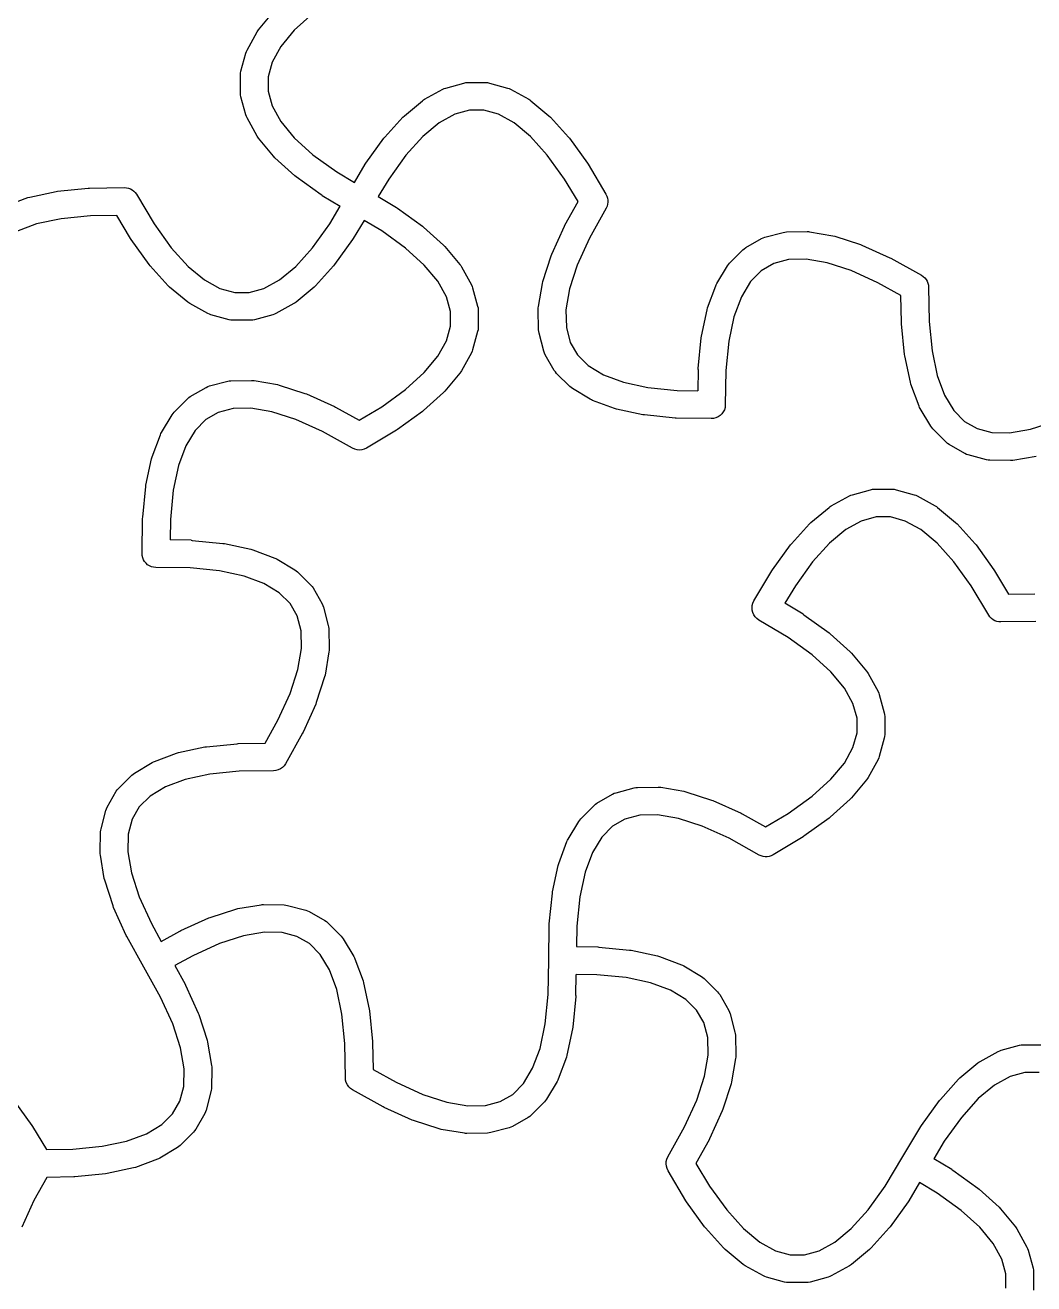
# Model space of a CAD drawing. Header units: millimetres. Extents: x 0 to 304, y 0 to 228.
# Drawn here: x 126.1 to 180.6, y 76.6 to 144.7 of the extents above; entities that cross this region are included whole.
import ezdxf

# ---------------------------------------------------------------- set-up
doc = ezdxf.new("R2010")
doc.units = ezdxf.units.MM
doc.layers.add('VISIBLE', color=7, linetype='CONTINUOUS')

msp = doc.modelspace()

# ---------------------------------------------------------------- linework, layer by layer
at = {"layer": 'VISIBLE'}
for p, q in [((138.703843, 144.469072), (139.51544, 145.447729)), ((141.6465, 145.360567), (140.635422, 144.448437)), ((138.08345, 143.372309), (138.624515, 144.3527)), ((138.624515, 144.3527), (138.661441, 144.412752)), ((138.661441, 144.412752), (138.703843, 144.469072)), ((140.635422, 144.448437), (139.903615, 143.565994)), ((137.746522, 142.227792), (138.017054, 143.209223)), ((138.017054, 143.209223), (138.045449, 143.292721)), ((138.045449, 143.292721), (138.08345, 143.372309)), ((139.903615, 143.565994), (139.439562, 142.725147)), ((139.439562, 142.725147), (139.219555, 141.92701)), ((137.719555, 142.028487), (137.726327, 142.129047)), ((137.719555, 141.046708), (137.719555, 142.028487)), ((137.726327, 142.129047), (137.746522, 142.227792)), ((139.219555, 141.92701), (139.219555, 141.148185)), ((149.810544, 141.591814), (149.909289, 141.612009)), ((149.909289, 141.612009), (150.009849, 141.618781)), ((150.009849, 141.618781), (150.991628, 141.618781)), ((150.991628, 141.618781), (151.092189, 141.612009)), ((151.092189, 141.612009), (151.190933, 141.591814)), ((137.726327, 140.946147), (137.719555, 141.046708)), ((137.746522, 140.847403), (137.726327, 140.946147)), ((139.219555, 141.148185), (139.439562, 140.350047)), ((147.685636, 140.713821), (148.666027, 141.254886)), ((148.666027, 141.254886), (148.745615, 141.292887)), ((148.745615, 141.292887), (148.829113, 141.321282)), ((148.829113, 141.321282), (149.810544, 141.591814)), ((151.190933, 141.591814), (152.172365, 141.321282)), ((152.172365, 141.321282), (152.255863, 141.292887)), ((152.255863, 141.292887), (152.33545, 141.254886)), ((152.33545, 141.254886), (153.315841, 140.713821)), ((138.017054, 139.865971), (137.746522, 140.847403)), ((139.439562, 140.350047), (139.903615, 139.509201)), ((146.590607, 139.822896), (147.569264, 140.634493)), ((147.569264, 140.634493), (147.625584, 140.676895)), ((147.625584, 140.676895), (147.685636, 140.713821)), ((153.315841, 140.713821), (153.375893, 140.676895)), ((153.375893, 140.676895), (153.432213, 140.634493)), ((153.432213, 140.634493), (154.41087, 139.822896)), ((138.045449, 139.782473), (138.017054, 139.865971)), ((138.08345, 139.702886), (138.045449, 139.782473)), ((138.624515, 138.722495), (138.08345, 139.702886)), ((145.536261, 138.665836), (146.51249, 139.747966)), ((146.51249, 139.747966), (146.590607, 139.822896)), ((149.313189, 139.898774), (148.472342, 139.434721)), ((150.111326, 140.118781), (149.313189, 139.898774)), ((150.890151, 140.118781), (150.111326, 140.118781)), ((151.688289, 139.898774), (150.890151, 140.118781)), ((152.529135, 139.434721), (151.688289, 139.898774)), ((154.41087, 139.822896), (154.488987, 139.747966)), ((154.488987, 139.747966), (155.465217, 138.665836)), ((139.903615, 139.509201), (140.635422, 138.626758)), ((148.472342, 139.434721), (147.589899, 138.702914)), ((153.411578, 138.702914), (152.529135, 139.434721)), ((138.661441, 138.662442), (138.624515, 138.722495)), ((138.703843, 138.606123), (138.661441, 138.662442)), ((139.51544, 137.627465), (138.703843, 138.606123)), ((140.635422, 138.626758), (141.6465, 137.714627)), ((144.511208, 137.248781), (145.484316, 138.601444)), ((145.484316, 138.601444), (145.536261, 138.665836)), ((147.589899, 138.702914), (146.677769, 137.691836)), ((154.323709, 137.691836), (153.411578, 138.702914)), ((155.465217, 138.665836), (155.517162, 138.601444)), ((155.517162, 138.601444), (156.490269, 137.248781)), ((139.59037, 137.549349), (139.51544, 137.627465)), ((140.6725, 136.573119), (139.59037, 137.549349)), ((141.6465, 137.714627), (142.939548, 136.784406)), ((146.677769, 137.691836), (145.747548, 136.398788)), ((155.25393, 136.398788), (154.323709, 137.691836)), ((143.891333, 136.216047), (144.476104, 137.195315)), ((144.476104, 137.195315), (144.511208, 137.248781)), ((156.490269, 137.248781), (156.525374, 137.195315)), ((156.525374, 137.195315), (157.494666, 135.572119)), ((140.736892, 136.521174), (140.6725, 136.573119)), ((142.089555, 135.548067), (140.736892, 136.521174)), ((142.939548, 136.784406), (143.891333, 136.216047)), ((145.747548, 136.398788), (145.179188, 135.447003)), ((155.984807, 135.174847), (155.25393, 136.398788)), ((126.320468, 135.422445), (127.745735, 135.726819)), ((127.745735, 135.726819), (127.827472, 135.739609)), ((127.827472, 135.739609), (129.485466, 135.906014)), ((129.485466, 135.906014), (129.549322, 135.909682)), ((129.549322, 135.909682), (131.439697, 135.937516)), ((131.439697, 135.937516), (131.55159, 135.930786)), ((131.55159, 135.930786), (131.66123, 135.907454)), ((131.66123, 135.907454), (131.766168, 135.868042)), ((131.766168, 135.868042), (131.86406, 135.813429)), ((131.86406, 135.813429), (131.952719, 135.744837)), ((131.952719, 135.744837), (132.030164, 135.663797)), ((132.030164, 135.663797), (132.094666, 135.572119)), ((132.094666, 135.572119), (133.047548, 133.976406)), ((142.143021, 135.512962), (142.089555, 135.548067)), ((142.143021, 135.512962), (143.122289, 134.928192)), ((157.494666, 135.572119), (157.544784, 135.471852)), ((125.024326, 134.950515), (126.216518, 135.392259)), ((126.216518, 135.392259), (126.320468, 135.422445)), ((142.55393, 133.976406), (143.122289, 134.928192)), ((145.179188, 135.447003), (146.158456, 134.862232)), ((146.158456, 134.862232), (146.211923, 134.827128)), ((146.211923, 134.827128), (147.564585, 133.85402)), ((155.274687, 133.901964), (155.984807, 135.174847)), ((157.505708, 134.822201), (156.600221, 133.199125)), ((157.552852, 134.9239), (157.505708, 134.822201)), ((157.544784, 135.471852), (157.579398, 135.365235)), ((157.584312, 135.03149), (157.552852, 134.9239)), ((157.579398, 135.365235), (157.597735, 135.25465)), ((157.599386, 135.142567), (157.584312, 135.03149)), ((157.597735, 135.25465), (157.599386, 135.142567)), ((128.018489, 134.251244), (126.686805, 133.966855)), ((129.603412, 134.410315), (128.018489, 134.251244)), ((131.028815, 134.431303), (129.603412, 134.410315)), ((131.776104, 133.17988), (131.028815, 134.431303)), ((144.410144, 134.159148), (143.825374, 133.17988)), ((145.36193, 133.590788), (144.410144, 134.159148)), ((126.686805, 133.966855), (125.611819, 133.568541)), ((133.047548, 133.976406), (133.977769, 132.683359)), ((141.623709, 132.683359), (142.55393, 133.976406)), ((146.654977, 132.660567), (145.36193, 133.590788)), ((147.564585, 133.85402), (147.628977, 133.802075)), ((147.628977, 133.802075), (148.711107, 132.825846)), ((154.561049, 132.325762), (155.245936, 133.84483)), ((155.245936, 133.84483), (155.274687, 133.901964)), ((166.095617, 133.255386), (167.080828, 133.511814)), ((167.080828, 133.511814), (167.167337, 133.528972)), ((167.167337, 133.528972), (167.255262, 133.535857)), ((167.255262, 133.535857), (168.374838, 133.557476)), ((168.374838, 133.557476), (168.445308, 133.555523)), ((168.445308, 133.555523), (168.515283, 133.546962)), ((168.515283, 133.546962), (169.768624, 133.333427)), ((131.811208, 133.126413), (131.776104, 133.17988)), ((132.784316, 131.773751), (131.811208, 133.126413)), ((143.790269, 133.126413), (142.817162, 131.773751)), ((143.825374, 133.17988), (143.790269, 133.126413)), ((148.711107, 132.825846), (148.786037, 132.747729)), ((156.600221, 133.199125), (155.945519, 131.747006)), ((165.059286, 132.688198), (165.909531, 133.179088)), ((165.909531, 133.179088), (166.000005, 133.223503)), ((166.000005, 133.223503), (166.095617, 133.255386)), ((169.768624, 133.333427), (169.87374, 133.307594)), ((169.87374, 133.307594), (171.260245, 132.858557)), ((171.260245, 132.858557), (171.337426, 132.828764)), ((171.337426, 132.828764), (172.856494, 132.143878)), ((133.977769, 132.683359), (134.889899, 131.67228)), ((140.711578, 131.67228), (141.623709, 132.683359)), ((147.666055, 131.748437), (146.654977, 132.660567)), ((148.786037, 132.747729), (149.597635, 131.769072)), ((154.082219, 130.862076), (154.531257, 132.248581)), ((154.531257, 132.248581), (154.561049, 132.325762)), ((164.185487, 131.840188), (164.900166, 132.565192)), ((164.900166, 132.565192), (164.975584, 132.632053)), ((164.975584, 132.632053), (165.059286, 132.688198)), ((172.856494, 132.143878), (172.913628, 132.115126)), ((172.913628, 132.115126), (174.564658, 131.194044)), ((132.836261, 131.709359), (132.784316, 131.773751)), ((133.81249, 130.627229), (132.836261, 131.709359)), ((134.889899, 131.67228), (135.772342, 130.940473)), ((139.829135, 130.940473), (140.711578, 131.67228)), ((142.765217, 131.709359), (141.788987, 130.627229)), ((142.817162, 131.773751), (142.765217, 131.709359)), ((148.397863, 130.865994), (147.666055, 131.748437)), ((149.597635, 131.769072), (149.640036, 131.712752)), ((149.640036, 131.712752), (149.676963, 131.6527)), ((149.676963, 131.6527), (150.218028, 130.672309)), ((155.945519, 131.747006), (155.525965, 130.451538)), ((163.498938, 130.742374), (164.077449, 131.701145)), ((164.077449, 131.701145), (164.127373, 131.773848)), ((164.127373, 131.773848), (164.185487, 131.840188)), ((165.897167, 131.439898), (165.315964, 130.850298)), ((166.57165, 131.829311), (165.897167, 131.439898)), ((167.37286, 132.037848), (166.57165, 131.829311)), ((168.333081, 132.05639), (167.37286, 132.037848)), ((169.463202, 131.863848), (168.333081, 132.05639)), ((170.75867, 131.444294), (169.463202, 131.863848)), ((172.210789, 130.789592), (170.75867, 131.444294)), ((135.772342, 130.940473), (136.613189, 130.476421)), ((138.988289, 130.476421), (139.829135, 130.940473)), ((148.861915, 130.025147), (148.397863, 130.865994)), ((153.842851, 129.503619), (154.056387, 130.75696)), ((154.056387, 130.75696), (154.082219, 130.862076)), ((163.465394, 130.680368), (163.498938, 130.742374)), ((165.315964, 130.850298), (164.819795, 130.027994)), ((173.455718, 130.095067), (172.210789, 130.789592)), ((174.564658, 131.194044), (174.658195, 131.132269)), ((174.658195, 131.132269), (174.74148, 131.057243)), ((174.74148, 131.057243), (174.812653, 130.970642)), ((174.812653, 130.970642), (174.870124, 130.874401)), ((174.870124, 130.874401), (174.912609, 130.770669)), ((174.912609, 130.770669), (174.939158, 130.661763)), ((133.890607, 130.552299), (133.81249, 130.627229)), ((134.869264, 129.740701), (133.890607, 130.552299)), ((136.613189, 130.476421), (137.411326, 130.256414)), ((137.411326, 130.256414), (138.190151, 130.256414)), ((138.190151, 130.256414), (138.988289, 130.476421)), ((141.71087, 130.552299), (140.732213, 129.740701)), ((141.788987, 130.627229), (141.71087, 130.552299)), ((150.218028, 130.672309), (150.256028, 130.592721)), ((150.256028, 130.592721), (150.284423, 130.509223)), ((150.284423, 130.509223), (150.554956, 129.527792)), ((155.525965, 130.451538), (155.333423, 129.321417)), ((162.996077, 129.423295), (163.437821, 130.615488)), ((163.437821, 130.615488), (163.465394, 130.680368)), ((173.477177, 128.637658), (173.455718, 130.095067)), ((174.939158, 130.661763), (174.94918, 130.550117)), ((174.94918, 130.550117), (174.976543, 128.691748)), ((134.925584, 129.6983), (134.869264, 129.740701)), ((134.985636, 129.661373), (134.925584, 129.6983)), ((135.966027, 129.120308), (134.985636, 129.661373)), ((140.615841, 129.661373), (139.63545, 129.120308)), ((140.675893, 129.6983), (140.615841, 129.661373)), ((140.732213, 129.740701), (140.675893, 129.6983)), ((149.081922, 129.22701), (148.861915, 130.025147)), ((150.554956, 129.527792), (150.57515, 129.429047)), ((150.57515, 129.429047), (150.581922, 129.328487)), ((153.832337, 129.363174), (153.83429, 129.433644)), ((153.853957, 128.243598), (153.832337, 129.363174)), ((153.83429, 129.433644), (153.842851, 129.503619)), ((162.965891, 129.319346), (162.996077, 129.423295)), ((164.819795, 130.027994), (164.421481, 128.953009)), ((136.045615, 129.082308), (135.966027, 129.120308)), ((136.129113, 129.053913), (136.045615, 129.082308)), ((137.110544, 128.78338), (136.129113, 129.053913)), ((137.209289, 128.763186), (137.110544, 128.78338)), ((137.309849, 128.756414), (137.209289, 128.763186)), ((138.291628, 128.756414), (137.309849, 128.756414)), ((138.392189, 128.763186), (138.291628, 128.756414)), ((138.490933, 128.78338), (138.392189, 128.763186)), ((139.472365, 129.053913), (138.490933, 128.78338)), ((139.555863, 129.082308), (139.472365, 129.053913)), ((139.63545, 129.120308), (139.555863, 129.082308)), ((149.081922, 128.448185), (149.081922, 129.22701)), ((150.581922, 129.328487), (150.581922, 128.346708)), ((155.333423, 129.321417), (155.351965, 128.361196)), ((162.661517, 127.894079), (162.965891, 129.319346)), ((164.421481, 128.953009), (164.137092, 127.621324)), ((174.976543, 128.691748), (175.135614, 127.106825)), ((148.861915, 127.650047), (149.081922, 128.448185)), ((150.554956, 128.147403), (150.284423, 127.165971)), ((150.57515, 128.246147), (150.554956, 128.147403)), ((150.581922, 128.346708), (150.57515, 128.246147)), ((153.860841, 128.155673), (153.853957, 128.243598)), ((153.877999, 128.069164), (153.860841, 128.155673)), ((154.134427, 127.083953), (153.877999, 128.069164)), ((155.351965, 128.361196), (155.560502, 127.559986)), ((173.480845, 128.573802), (173.477177, 128.637658)), ((173.64725, 126.915808), (173.480845, 128.573802)), ((148.397863, 126.809201), (148.861915, 127.650047)), ((155.560502, 127.559986), (155.949915, 126.885503)), ((162.482322, 126.154347), (162.648727, 127.812341)), ((162.648727, 127.812341), (162.661517, 127.894079)), ((164.137092, 127.621324), (163.978021, 126.036401)), ((147.666055, 125.926758), (148.397863, 126.809201)), ((150.218028, 127.002886), (149.676963, 126.022495)), ((150.256028, 127.082473), (150.218028, 127.002886)), ((150.284423, 127.165971), (150.256028, 127.082473)), ((154.16631, 126.988341), (154.134427, 127.083953)), ((154.210726, 126.897867), (154.16631, 126.988341)), ((154.701615, 126.047622), (154.210726, 126.897867)), ((155.949915, 126.885503), (156.539515, 126.3043)), ((173.660039, 126.834071), (173.64725, 126.915808)), ((173.964414, 125.408804), (173.660039, 126.834071)), ((175.135614, 127.106825), (175.420003, 125.775141)), ((149.640036, 125.962442), (149.597635, 125.906123)), ((149.676963, 126.022495), (149.640036, 125.962442)), ((154.75776, 125.96392), (154.701615, 126.047622)), ((154.824621, 125.888502), (154.75776, 125.96392)), ((156.539515, 126.3043), (157.361819, 125.808131)), ((162.478654, 126.090491), (162.461862, 124.950035)), ((162.478654, 126.090491), (162.482322, 126.154347)), ((163.978021, 126.036401), (163.950657, 124.178033)), ((136.047095, 125.203909), (137.032306, 125.460337)), ((137.032306, 125.460337), (137.118815, 125.477495)), ((137.118815, 125.477495), (137.206739, 125.484379)), ((137.206739, 125.484379), (138.326316, 125.505999)), ((138.326316, 125.505999), (138.396786, 125.504046)), ((138.396786, 125.504046), (138.466761, 125.495485)), ((138.466761, 125.495485), (139.720102, 125.281949)), ((139.720102, 125.281949), (139.825218, 125.256117)), ((146.654977, 125.014627), (147.666055, 125.926758)), ((149.597635, 125.906123), (148.786037, 124.927465)), ((155.549625, 125.173823), (154.824621, 125.888502)), ((157.361819, 125.808131), (158.436805, 125.409817)), ((158.436805, 125.409817), (159.768489, 125.125427)), ((173.9946, 125.304854), (173.964414, 125.408804)), ((174.436343, 124.112662), (173.9946, 125.304854)), ((175.420003, 125.775141), (175.818318, 124.700155)), ((134.927061, 124.580576), (135.010763, 124.636721)), ((135.010763, 124.636721), (135.861008, 125.12761)), ((135.861008, 125.12761), (135.951482, 125.172026)), ((135.951482, 125.172026), (136.047095, 125.203909)), ((139.825218, 125.256117), (141.211722, 124.807079)), ((141.211722, 124.807079), (141.288904, 124.777287)), ((141.288904, 124.777287), (142.807971, 124.0924)), ((145.36193, 124.084406), (146.654977, 125.014627)), ((148.711107, 124.849349), (147.628977, 123.873119)), ((148.786037, 124.927465), (148.711107, 124.849349)), ((155.615965, 125.115709), (155.549625, 125.173823)), ((155.688668, 125.065785), (155.615965, 125.115709)), ((156.64744, 124.487274), (155.688668, 125.065785)), ((159.768489, 125.125427), (161.353412, 124.966357)), ((161.353412, 124.966357), (162.461862, 124.950035)), ((175.818318, 124.700155), (176.314486, 123.877851)), ((134.136964, 123.788711), (134.851643, 124.513715)), ((134.851643, 124.513715), (134.927061, 124.580576)), ((137.324338, 123.986371), (136.523127, 123.777834)), ((138.284558, 124.004913), (137.324338, 123.986371)), ((139.41468, 123.812371), (138.284558, 124.004913)), ((142.807971, 124.0924), (142.865106, 124.063649)), ((142.865106, 124.063649), (144.137988, 123.353529)), ((144.137988, 123.353529), (145.36193, 124.084406)), ((156.709445, 124.45373), (156.64744, 124.487274)), ((156.774326, 124.426156), (156.709445, 124.45373)), ((157.966518, 123.984413), (156.774326, 124.426156)), ((158.070468, 123.954227), (157.966518, 123.984413)), ((159.495735, 123.649853), (158.070468, 123.954227)), ((163.901655, 123.922211), (163.844666, 123.804553)), ((163.937347, 124.047978), (163.901655, 123.922211)), ((163.950657, 124.178033), (163.937347, 124.047978)), ((174.463917, 124.047781), (174.436343, 124.112662)), ((174.49746, 123.985776), (174.463917, 124.047781)), ((175.075972, 123.027004), (174.49746, 123.985776)), ((133.450415, 122.690896), (134.028926, 123.649668)), ((134.028926, 123.649668), (134.078851, 123.722371)), ((134.078851, 123.722371), (134.136964, 123.788711)), ((135.848644, 123.388421), (135.267441, 122.798821)), ((136.523127, 123.777834), (135.848644, 123.388421)), ((140.710147, 123.392817), (139.41468, 123.812371)), ((142.162266, 122.738115), (140.710147, 123.392817)), ((147.564585, 123.821174), (146.211923, 122.848067)), ((147.628977, 123.873119), (147.564585, 123.821174)), ((159.577472, 123.637063), (159.495735, 123.649853)), ((161.235466, 123.470658), (159.577472, 123.637063)), ((161.299322, 123.46699), (161.235466, 123.470658)), ((163.189697, 123.439156), (161.299322, 123.46699)), ((163.320086, 123.448631), (163.189697, 123.439156)), ((163.44685, 123.480605), (163.320086, 123.448631)), ((163.566135, 123.534105), (163.44685, 123.480605)), ((163.674318, 123.607506), (163.566135, 123.534105)), ((163.768112, 123.698578), (163.674318, 123.607506)), ((163.844666, 123.804553), (163.768112, 123.698578)), ((176.314486, 123.877851), (176.89569, 123.288251)), ((176.89569, 123.288251), (177.570172, 122.898838)), ((180.461725, 122.864301), (181.757192, 123.283855)), ((132.947555, 121.371818), (133.389298, 122.56401)), ((133.389298, 122.56401), (133.416871, 122.628891)), ((133.416871, 122.628891), (133.450415, 122.690896)), ((135.267441, 122.798821), (134.771273, 121.976517)), ((143.785342, 121.832628), (142.162266, 122.738115)), ((146.158456, 122.812962), (144.535261, 121.84367)), ((146.211923, 122.848067), (146.158456, 122.812962)), ((175.125896, 122.954301), (175.075972, 123.027004)), ((175.18401, 122.887961), (175.125896, 122.954301)), ((175.898688, 122.162957), (175.18401, 122.887961)), ((177.570172, 122.898838), (178.371383, 122.690301)), ((178.371383, 122.690301), (179.331603, 122.671759)), ((179.331603, 122.671759), (180.461725, 122.864301)), ((134.771273, 121.976517), (134.372958, 120.901531)), ((175.974106, 122.096096), (175.898688, 122.162957)), ((176.057808, 122.039951), (175.974106, 122.096096)), ((176.908054, 121.549062), (176.057808, 122.039951)), ((132.612994, 119.842601), (132.917368, 121.267868)), ((132.917368, 121.267868), (132.947555, 121.371818)), ((143.904627, 121.779128), (143.785342, 121.832628)), ((144.031391, 121.747154), (143.904627, 121.779128)), ((144.161781, 121.737679), (144.031391, 121.747154)), ((144.291835, 121.750989), (144.161781, 121.737679)), ((144.417602, 121.786681), (144.291835, 121.750989)), ((144.535261, 121.84367), (144.417602, 121.786681)), ((176.998528, 121.504646), (176.908054, 121.549062)), ((177.09414, 121.472763), (176.998528, 121.504646)), ((178.079351, 121.216335), (177.09414, 121.472763)), ((178.16586, 121.199177), (178.079351, 121.216335)), ((178.253785, 121.192293), (178.16586, 121.199177)), ((179.373361, 121.170673), (178.253785, 121.192293)), ((180.767147, 121.394723), (179.513806, 121.181187)), ((134.372958, 120.901531), (134.088569, 119.569847)), ((179.443831, 121.172626), (179.373361, 121.170673)), ((179.513806, 121.181187), (179.443831, 121.172626)), ((132.600204, 119.760864), (132.612994, 119.842601)), ((132.4338, 118.10287), (132.600204, 119.760864)), ((134.088569, 119.569847), (133.929498, 117.984924)), ((169.682681, 118.716776), (170.663073, 119.257841)), ((170.663073, 119.257841), (170.74266, 119.295841)), ((170.74266, 119.295841), (170.826158, 119.324237)), ((170.826158, 119.324237), (171.80759, 119.594769)), ((171.80759, 119.594769), (171.906334, 119.614963)), ((171.906334, 119.614963), (172.006895, 119.621735)), ((172.006895, 119.621735), (172.988673, 119.621735)), ((172.988673, 119.621735), (173.089234, 119.614963)), ((173.089234, 119.614963), (173.187978, 119.594769)), ((173.187978, 119.594769), (174.16941, 119.324237)), ((174.16941, 119.324237), (174.252908, 119.295841)), ((174.252908, 119.295841), (174.332495, 119.257841)), ((174.332495, 119.257841), (175.312887, 118.716776)), ((168.587652, 117.82585), (169.566309, 118.637448)), ((169.566309, 118.637448), (169.622629, 118.67985)), ((169.622629, 118.67985), (169.682681, 118.716776)), ((175.312887, 118.716776), (175.372939, 118.67985)), ((175.372939, 118.67985), (175.429258, 118.637448)), ((175.429258, 118.637448), (176.407916, 117.82585)), ((132.402297, 116.148639), (132.430132, 118.039014)), ((132.430132, 118.039014), (132.4338, 118.10287)), ((133.929498, 117.984924), (133.913177, 116.876474)), ((168.509535, 117.750921), (168.587652, 117.82585)), ((171.310234, 117.901728), (170.469388, 117.437676)), ((172.108371, 118.121735), (171.310234, 117.901728)), ((172.887197, 118.121735), (172.108371, 118.121735)), ((173.685334, 117.901728), (172.887197, 118.121735)), ((174.52618, 117.437676), (173.685334, 117.901728)), ((176.407916, 117.82585), (176.486033, 117.750921)), ((167.533306, 116.668791), (168.509535, 117.750921)), ((170.469388, 117.437676), (169.586945, 116.705869)), ((175.408623, 116.705869), (174.52618, 117.437676)), ((176.486033, 117.750921), (177.462262, 116.668791)), ((135.053633, 116.859682), (133.913177, 116.876474)), ((135.053633, 116.859682), (135.117488, 116.856014)), ((135.117488, 116.856014), (136.775483, 116.689609)), ((136.775483, 116.689609), (136.85722, 116.676819)), ((136.85722, 116.676819), (138.282487, 116.372445)), ((166.508253, 115.251736), (167.481361, 116.604399)), ((167.481361, 116.604399), (167.533306, 116.668791)), ((169.586945, 116.705869), (168.674814, 115.694791)), ((176.320754, 115.694791), (175.408623, 116.705869)), ((177.462262, 116.668791), (177.514207, 116.604399)), ((177.514207, 116.604399), (178.487315, 115.251736)), ((132.409803, 116.03119), (132.402297, 116.148639)), ((132.435589, 115.916361), (132.409803, 116.03119)), ((132.479021, 115.80698), (132.435589, 115.916361)), ((132.539029, 115.705739), (132.479021, 115.80698)), ((138.282487, 116.372445), (138.386436, 116.342259)), ((138.386436, 116.342259), (139.578629, 115.900515)), ((139.578629, 115.900515), (139.64351, 115.872942)), ((139.64351, 115.872942), (139.705515, 115.839398)), ((139.705515, 115.839398), (140.664287, 115.260887)), ((132.614136, 115.615133), (132.539029, 115.705739)), ((132.702492, 115.537391), (132.614136, 115.615133)), ((132.801922, 115.474428), (132.702492, 115.537391)), ((132.909977, 115.427794), (132.801922, 115.474428)), ((133.023997, 115.398639), (132.909977, 115.427794)), ((133.141174, 115.387679), (133.023997, 115.398639)), ((134.999543, 115.360315), (133.141174, 115.387679)), ((136.584465, 115.201244), (134.999543, 115.360315)), ((137.91615, 114.916855), (136.584465, 115.201244)), ((140.664287, 115.260887), (140.73699, 115.210963)), ((140.73699, 115.210963), (140.80333, 115.152849)), ((140.80333, 115.152849), (141.528334, 114.43817)), ((165.503856, 113.575074), (166.473149, 115.198269)), ((166.473149, 115.198269), (166.508253, 115.251736)), ((168.674814, 115.694791), (167.744593, 114.401743)), ((177.250975, 114.401743), (176.320754, 115.694791)), ((178.487315, 115.251736), (178.522419, 115.198269)), ((178.522419, 115.198269), (179.269708, 113.946846)), ((138.991135, 114.518541), (137.91615, 114.916855)), ((139.813439, 114.022372), (138.991135, 114.518541)), ((141.528334, 114.43817), (141.595194, 114.362752)), ((167.744593, 114.401743), (167.176234, 113.449958)), ((178.203856, 112.80603), (177.250975, 114.401743)), ((140.40304, 113.441169), (139.813439, 114.022372)), ((141.595194, 114.362752), (141.65134, 114.27905)), ((141.65134, 114.27905), (142.142229, 113.428805)), ((179.269708, 113.946846), (180.695111, 113.967834)), ((140.792453, 112.766686), (140.40304, 113.441169)), ((142.142229, 113.428805), (142.186644, 113.338331)), ((142.186644, 113.338331), (142.218528, 113.242719)), ((142.218528, 113.242719), (142.474956, 112.257507)), ((165.397865, 113.201594), (165.411176, 113.331648)), ((165.407341, 113.071204), (165.397865, 113.201594)), ((165.439314, 112.944441), (165.407341, 113.071204)), ((165.411176, 113.331648), (165.446867, 113.457415)), ((165.446867, 113.457415), (165.503856, 113.575074)), ((168.155501, 112.865187), (167.176234, 113.449958)), ((141.000989, 111.965476), (140.792453, 112.766686)), ((165.492814, 112.825155), (165.439314, 112.944441)), ((165.566215, 112.716972), (165.492814, 112.825155)), ((165.657287, 112.623179), (165.566215, 112.716972)), ((165.763262, 112.546624), (165.657287, 112.623179)), ((167.358975, 111.593743), (165.763262, 112.546624)), ((168.155501, 112.865187), (168.208968, 112.830083)), ((168.208968, 112.830083), (169.561631, 111.856975)), ((178.268358, 112.714352), (178.203856, 112.80603)), ((178.345804, 112.633312), (178.268358, 112.714352)), ((178.434463, 112.56472), (178.345804, 112.633312)), ((178.532355, 112.510108), (178.434463, 112.56472)), ((178.637293, 112.470695), (178.532355, 112.510108)), ((178.746933, 112.447364), (178.637293, 112.470695)), ((178.858826, 112.440633), (178.746933, 112.447364)), ((180.749201, 112.468468), (178.858826, 112.440633)), ((141.019532, 111.005255), (141.000989, 111.965476)), ((142.474956, 112.257507), (142.492114, 112.170999)), ((142.492114, 112.170999), (142.498998, 112.083074)), ((142.498998, 112.083074), (142.520618, 110.963497)), ((169.561631, 111.856975), (169.626023, 111.80503)), ((169.626023, 111.80503), (170.708153, 110.828801)), ((140.826989, 109.875134), (141.019532, 111.005255)), ((168.652023, 110.663522), (167.358975, 111.593743)), ((142.510104, 110.823053), (142.296568, 109.569712)), ((142.518665, 110.893028), (142.510104, 110.823053)), ((142.520618, 110.963497), (142.518665, 110.893028)), ((169.663101, 109.751391), (168.652023, 110.663522)), ((170.708153, 110.828801), (170.783082, 110.750684)), ((170.783082, 110.750684), (171.59468, 109.772027)), ((140.407435, 108.579666), (140.826989, 109.875134)), ((170.394908, 108.868948), (169.663101, 109.751391)), ((171.59468, 109.772027), (171.637082, 109.715707)), ((171.637082, 109.715707), (171.674008, 109.655655)), ((171.674008, 109.655655), (172.215073, 108.675263)), ((142.270736, 109.464596), (141.821698, 108.078091)), ((142.296568, 109.569712), (142.270736, 109.464596)), ((139.752734, 107.127547), (140.407435, 108.579666)), ((170.85896, 108.028102), (170.394908, 108.868948)), ((172.215073, 108.675263), (172.253073, 108.595676)), ((172.253073, 108.595676), (172.281468, 108.512178)), ((172.281468, 108.512178), (172.552001, 107.530746)), ((141.791905, 108.00091), (141.107019, 106.481842)), ((141.821698, 108.078091), (141.791905, 108.00091)), ((171.078967, 107.229965), (170.85896, 108.028102)), ((139.058208, 105.882618), (139.752734, 107.127547)), ((171.078967, 106.451139), (171.078967, 107.229965)), ((172.552001, 107.530746), (172.572195, 107.432002)), ((172.572195, 107.432002), (172.578967, 107.331441)), ((172.578967, 107.331441), (172.578967, 106.349663)), ((141.078268, 106.424708), (140.157186, 104.773678)), ((141.107019, 106.481842), (141.078268, 106.424708)), ((170.85896, 105.653002), (171.078967, 106.451139)), ((172.572195, 106.249102), (172.552001, 106.150358)), ((172.578967, 106.349663), (172.572195, 106.249102)), ((134.371945, 105.373922), (135.797212, 105.678297)), ((135.797212, 105.678297), (135.87895, 105.691086)), ((135.87895, 105.691086), (137.536944, 105.857491)), ((137.536944, 105.857491), (137.600799, 105.861159)), ((137.600799, 105.861159), (139.058208, 105.882618)), ((170.394908, 104.812156), (170.85896, 105.653002)), ((172.552001, 106.150358), (172.281468, 105.168926)), ((132.948917, 104.840876), (133.010922, 104.874419)), ((133.010922, 104.874419), (133.075803, 104.901993)), ((133.075803, 104.901993), (134.267996, 105.343736)), ((134.267996, 105.343736), (134.371945, 105.373922)), ((172.215073, 105.005841), (171.674008, 104.025449)), ((172.253073, 105.085428), (172.215073, 105.005841)), ((172.281468, 105.168926), (172.253073, 105.085428)), ((131.851103, 104.154326), (131.917442, 104.21244)), ((131.917442, 104.21244), (131.990145, 104.262364)), ((131.990145, 104.262364), (132.948917, 104.840876)), ((136.069967, 104.202722), (134.738282, 103.918333)), ((137.654889, 104.361793), (136.069967, 104.202722)), ((139.513258, 104.389156), (137.654889, 104.361793)), ((139.643312, 104.402466), (139.513258, 104.389156)), ((139.769079, 104.438158), (139.643312, 104.402466)), ((139.886738, 104.495147), (139.769079, 104.438158)), ((139.992713, 104.571701), (139.886738, 104.495147)), ((140.083785, 104.665495), (139.992713, 104.571701)), ((140.157186, 104.773678), (140.083785, 104.665495)), ((169.663101, 103.929713), (170.394908, 104.812156)), ((131.126099, 103.439648), (131.851103, 104.154326)), ((133.663297, 103.520018), (132.840993, 103.02385)), ((134.738282, 103.918333), (133.663297, 103.520018)), ((159.11586, 103.48045), (159.203785, 103.487334)), ((159.203785, 103.487334), (160.323361, 103.508954)), ((160.323361, 103.508954), (160.393831, 103.507001)), ((160.393831, 103.507001), (160.463806, 103.49844)), ((160.463806, 103.49844), (161.717147, 103.284904)), ((168.652023, 103.017582), (169.663101, 103.929713)), ((171.59468, 103.909077), (170.783082, 102.93042)), ((171.637082, 103.965397), (171.59468, 103.909077)), ((171.674008, 104.025449), (171.637082, 103.965397)), ((130.512203, 102.430282), (131.003093, 103.280528)), ((131.003093, 103.280528), (131.059238, 103.36423)), ((131.059238, 103.36423), (131.126099, 103.439648)), ((132.840993, 103.02385), (132.251392, 102.442646)), ((157.007808, 102.639676), (157.858054, 103.130565)), ((157.858054, 103.130565), (157.948528, 103.17498)), ((157.948528, 103.17498), (158.04414, 103.206864)), ((158.04414, 103.206864), (159.029351, 103.463292)), ((159.029351, 103.463292), (159.11586, 103.48045)), ((161.717147, 103.284904), (161.822263, 103.259072)), ((161.822263, 103.259072), (163.208767, 102.810034)), ((163.208767, 102.810034), (163.285949, 102.780241)), ((167.358975, 102.087361), (168.652023, 103.017582)), ((170.708153, 102.852303), (169.626023, 101.876074)), ((170.783082, 102.93042), (170.708153, 102.852303)), ((130.179476, 101.258985), (130.435904, 102.244196)), ((130.435904, 102.244196), (130.467788, 102.339808)), ((130.467788, 102.339808), (130.512203, 102.430282)), ((132.251392, 102.442646), (131.86198, 101.768164)), ((156.13401, 101.791666), (156.848688, 102.51667)), ((156.848688, 102.51667), (156.924106, 102.58353)), ((156.924106, 102.58353), (157.007808, 102.639676)), ((163.285949, 102.780241), (164.805016, 102.095355)), ((131.86198, 101.768164), (131.653443, 100.966953)), ((155.44746, 100.693851), (156.025972, 101.652623)), ((156.025972, 101.652623), (156.075896, 101.725326)), ((156.075896, 101.725326), (156.13401, 101.791666)), ((158.520172, 101.780788), (157.84569, 101.391376)), ((159.321383, 101.989325), (158.520172, 101.780788)), ((160.281603, 102.007868), (159.321383, 101.989325)), ((161.411725, 101.815325), (160.281603, 102.007868)), ((162.707192, 101.395771), (161.411725, 101.815325)), ((164.805016, 102.095355), (164.862151, 102.066604)), ((164.862151, 102.066604), (166.135034, 101.356484)), ((166.135034, 101.356484), (167.358975, 102.087361)), ((169.561631, 101.824129), (168.208968, 100.851021)), ((169.626023, 101.876074), (169.561631, 101.824129)), ((130.133814, 99.964975), (130.155434, 101.084551)), ((130.155434, 101.084551), (130.162318, 101.172476)), ((130.162318, 101.172476), (130.179476, 101.258985)), ((131.653443, 100.966953), (131.6349, 100.006733)), ((157.264486, 100.801775), (156.768318, 99.979471)), ((157.84569, 101.391376), (157.264486, 100.801775)), ((164.159311, 100.741069), (162.707192, 101.395771)), ((168.155501, 100.815917), (166.532306, 99.846624)), ((168.208968, 100.851021), (168.155501, 100.815917)), ((154.9446, 99.374772), (155.386343, 100.566965)), ((155.386343, 100.566965), (155.413917, 100.631846)), ((155.413917, 100.631846), (155.44746, 100.693851)), ((165.782387, 99.835582), (164.159311, 100.741069)), ((130.135767, 99.894505), (130.133814, 99.964975)), ((130.144328, 99.82453), (130.135767, 99.894505)), ((130.357864, 98.571189), (130.144328, 99.82453)), ((131.6349, 100.006733), (131.827443, 98.876611)), ((156.768318, 99.979471), (156.370003, 98.904486)), ((165.884087, 99.788438), (165.782387, 99.835582)), ((165.991677, 99.756978), (165.884087, 99.788438)), ((166.102754, 99.741905), (165.991677, 99.756978)), ((166.214837, 99.743555), (166.102754, 99.741905)), ((166.325422, 99.761892), (166.214837, 99.743555)), ((166.432039, 99.796506), (166.325422, 99.761892)), ((166.532306, 99.846624), (166.432039, 99.796506)), ((131.827443, 98.876611), (132.246997, 97.581144)), ((154.610039, 97.845556), (154.914414, 99.270823)), ((154.914414, 99.270823), (154.9446, 99.374772)), ((156.370003, 98.904486), (156.085614, 97.572801)), ((130.383697, 98.466073), (130.357864, 98.571189)), ((130.832734, 97.079569), (130.383697, 98.466073)), ((132.246997, 97.581144), (132.901699, 96.129025)), ((154.430845, 96.105824), (154.59725, 97.763818)), ((154.59725, 97.763818), (154.610039, 97.845556)), ((156.085614, 97.572801), (155.926543, 95.987879)), ((130.862527, 97.002387), (130.832734, 97.079569)), ((131.547413, 95.483319), (130.862527, 97.002387)), ((136.091233, 96.460034), (137.477737, 96.909072)), ((137.477737, 96.909072), (137.582853, 96.934904)), ((137.582853, 96.934904), (138.836194, 97.14844)), ((138.836194, 97.14844), (138.906169, 97.157001)), ((138.906169, 97.157001), (138.976639, 97.158954)), ((138.976639, 97.158954), (140.096215, 97.137334)), ((140.096215, 97.137334), (140.18414, 97.13045)), ((140.18414, 97.13045), (140.270649, 97.113292)), ((140.270649, 97.113292), (141.25586, 96.856864)), ((141.25586, 96.856864), (141.351472, 96.82498)), ((141.351472, 96.82498), (141.441946, 96.780565)), ((141.441946, 96.780565), (142.292192, 96.289676)), ((132.901699, 96.129025), (133.441789, 95.160918)), ((134.494984, 95.745355), (136.014051, 96.430241)), ((136.014051, 96.430241), (136.091233, 96.460034)), ((142.292192, 96.289676), (142.375894, 96.23353)), ((142.375894, 96.23353), (142.451312, 96.16667)), ((142.451312, 96.16667), (143.16599, 95.441666)), ((154.399343, 94.151594), (154.427177, 96.041969)), ((154.427177, 96.041969), (154.430845, 96.105824)), ((131.576164, 95.426185), (131.547413, 95.483319)), ((132.497246, 93.775155), (131.576164, 95.426185)), ((133.441789, 95.160918), (134.437849, 95.716604)), ((134.437849, 95.716604), (134.494984, 95.745355)), ((137.888275, 95.465325), (136.592808, 95.045771)), ((139.018397, 95.657868), (137.888275, 95.465325)), ((139.978617, 95.639325), (139.018397, 95.657868)), ((140.779828, 95.430788), (139.978617, 95.639325)), ((141.45431, 95.041376), (140.779828, 95.430788)), ((143.16599, 95.441666), (143.224104, 95.375326)), ((143.224104, 95.375326), (143.274028, 95.302623)), ((155.926543, 95.987879), (155.910222, 94.879429)), ((136.592808, 95.045771), (135.140689, 94.391069)), ((142.035514, 94.451775), (141.45431, 95.041376)), ((143.274028, 95.302623), (143.85254, 94.343851)), ((155.910222, 94.879429), (157.050678, 94.862636)), ((157.050678, 94.862636), (157.114534, 94.858968)), ((157.114534, 94.858968), (158.772528, 94.692564)), ((158.772528, 94.692564), (158.854265, 94.679774)), ((158.854265, 94.679774), (160.279532, 94.3754)), ((135.140689, 94.391069), (134.172582, 93.850979)), ((142.531682, 93.629471), (142.035514, 94.451775)), ((143.85254, 94.343851), (143.886083, 94.281846)), ((143.886083, 94.281846), (143.913657, 94.216965)), ((143.913657, 94.216965), (144.3554, 93.024772)), ((154.371979, 92.293225), (154.399343, 94.151594)), ((160.279532, 94.3754), (160.383482, 94.345213)), ((160.383482, 94.345213), (161.575674, 93.90347)), ((133.402734, 92.152079), (132.497246, 93.775155)), ((134.172582, 93.850979), (134.728268, 92.854919)), ((142.929997, 92.554486), (142.531682, 93.629471)), ((155.871346, 92.239135), (155.888138, 93.379591)), ((156.996588, 93.36327), (155.888138, 93.379591)), ((158.581511, 93.204199), (156.996588, 93.36327)), ((161.575674, 93.90347), (161.640555, 93.875897)), ((161.640555, 93.875897), (161.70256, 93.842353)), ((161.70256, 93.842353), (162.661332, 93.263842)), ((134.728268, 92.854919), (134.757019, 92.797785)), ((134.757019, 92.797785), (135.441905, 91.278717)), ((144.3554, 93.024772), (144.385586, 92.920823)), ((144.385586, 92.920823), (144.689961, 91.495556)), ((159.913195, 92.91981), (158.581511, 93.204199)), ((160.988181, 92.521496), (159.913195, 92.91981)), ((162.661332, 93.263842), (162.734035, 93.213917)), ((162.734035, 93.213917), (162.800375, 93.155804)), ((162.800375, 93.155804), (163.525379, 92.441125)), ((134.057435, 90.699961), (133.402734, 92.152079)), ((143.214386, 91.222801), (142.929997, 92.554486)), ((154.212908, 90.708303), (154.371979, 92.293225)), ((155.867678, 92.17528), (155.701273, 90.517286)), ((155.871346, 92.239135), (155.867678, 92.17528)), ((161.810485, 92.025327), (160.988181, 92.521496)), ((162.400085, 91.444124), (161.810485, 92.025327)), ((163.525379, 92.441125), (163.59224, 92.365707)), ((163.59224, 92.365707), (163.648385, 92.282005)), ((163.648385, 92.282005), (164.139274, 91.43176)), ((135.441905, 91.278717), (135.471698, 91.201535)), ((144.689961, 91.495556), (144.70275, 91.413818)), ((144.70275, 91.413818), (144.869155, 89.755824)), ((162.789498, 90.769641), (162.400085, 91.444124)), ((164.139274, 91.43176), (164.18369, 91.341286)), ((164.18369, 91.341286), (164.215573, 91.245674)), ((164.215573, 91.245674), (164.472001, 90.260462)), ((134.476989, 89.404493), (134.057435, 90.699961)), ((135.471698, 91.201535), (135.920736, 89.815031)), ((143.373457, 89.637879), (143.214386, 91.222801)), ((153.928519, 89.376618), (154.212908, 90.708303)), ((162.998035, 89.968431), (162.789498, 90.769641)), ((155.688483, 90.435548), (155.384109, 89.010281)), ((155.701273, 90.517286), (155.688483, 90.435548)), ((163.016577, 89.00821), (162.998035, 89.968431)), ((164.472001, 90.260462), (164.489159, 90.173953)), ((164.489159, 90.173953), (164.496043, 90.086029)), ((164.496043, 90.086029), (164.517663, 88.966452)), ((134.669532, 88.274371), (134.476989, 89.404493)), ((135.920736, 89.815031), (135.946568, 89.709915)), ((135.946568, 89.709915), (136.160104, 88.456574)), ((143.40082, 87.77951), (143.373457, 89.637879)), ((144.869155, 89.755824), (144.872823, 89.691969)), ((144.872823, 89.691969), (144.894282, 88.23456)), ((153.530205, 88.301633), (153.928519, 89.376618)), ((177.734159, 88.668253), (178.71455, 89.209318)), ((178.71455, 89.209318), (178.794137, 89.247319)), ((178.794137, 89.247319), (178.877635, 89.275714)), ((178.877635, 89.275714), (179.859067, 89.546246)), ((179.859067, 89.546246), (179.957811, 89.566441)), ((179.957811, 89.566441), (180.058372, 89.573213)), ((180.058372, 89.573213), (181.040151, 89.573213)), ((155.353923, 88.906332), (154.912179, 87.714139)), ((155.384109, 89.010281), (155.353923, 88.906332)), ((162.824035, 87.878088), (163.016577, 89.00821)), ((164.507149, 88.826007), (164.293613, 87.572666)), ((164.51571, 88.895982), (164.507149, 88.826007)), ((164.517663, 88.966452), (164.51571, 88.895982)), ((176.63913, 87.777328), (177.617787, 88.588926)), ((177.617787, 88.588926), (177.674107, 88.631327)), ((177.674107, 88.631327), (177.734159, 88.668253)), ((134.650989, 87.314151), (134.669532, 88.274371)), ((136.170618, 88.316129), (136.148998, 87.196553)), ((136.160104, 88.456574), (136.168665, 88.386599)), ((136.168665, 88.386599), (136.170618, 88.316129)), ((144.894282, 88.23456), (146.139211, 87.540035)), ((153.034036, 87.479329), (153.530205, 88.301633)), ((162.404481, 86.582621), (162.824035, 87.878088)), ((179.361711, 87.853206), (178.520865, 87.389154)), ((180.159849, 88.073213), (179.361711, 87.853206)), ((180.938674, 88.073213), (180.159849, 88.073213)), ((134.442453, 86.51294), (134.650989, 87.314151)), ((136.148998, 87.196553), (136.142114, 87.108628)), ((143.41413, 87.649456), (143.40082, 87.77951)), ((143.449822, 87.523689), (143.41413, 87.649456)), ((143.506811, 87.40603), (143.449822, 87.523689)), ((143.583365, 87.300055), (143.506811, 87.40603)), ((143.677159, 87.208983), (143.583365, 87.300055)), ((143.785342, 87.135582), (143.677159, 87.208983)), ((146.139211, 87.540035), (147.59133, 86.885333)), ((152.452833, 86.889728), (153.034036, 87.479329)), ((154.851062, 87.587253), (154.272551, 86.628481)), ((154.884606, 87.649258), (154.851062, 87.587253)), ((154.912179, 87.714139), (154.884606, 87.649258)), ((164.267781, 87.46755), (163.818743, 86.081046)), ((164.293613, 87.572666), (164.267781, 87.46755)), ((175.584783, 86.620268), (176.561013, 87.702398)), ((176.561013, 87.702398), (176.63913, 87.777328)), ((178.520865, 87.389154), (177.638422, 86.657346)), ((125.468639, 86.555876), (126.441747, 85.203213)), ((134.05304, 85.838458), (134.442453, 86.51294)), ((136.124956, 87.022119), (135.868528, 86.036908)), ((136.142114, 87.108628), (136.124956, 87.022119)), ((145.436372, 86.2145), (143.785342, 87.135582)), ((147.59133, 86.885333), (148.886798, 86.465779)), ((148.886798, 86.465779), (150.016919, 86.273236)), ((150.97714, 86.291779), (151.77835, 86.500316)), ((151.77835, 86.500316), (152.452833, 86.889728)), ((154.164513, 86.489439), (153.449834, 85.764434)), ((154.222627, 86.555778), (154.164513, 86.489439)), ((154.272551, 86.628481), (154.222627, 86.555778)), ((161.749779, 85.130502), (162.404481, 86.582621)), ((174.559731, 85.203213), (175.532838, 86.555876)), ((175.532838, 86.555876), (175.584783, 86.620268)), ((177.638422, 86.657346), (176.726291, 85.646268)), ((133.463439, 85.257254), (134.05304, 85.838458)), ((135.792229, 85.850822), (135.30134, 85.000576)), ((135.836644, 85.941296), (135.792229, 85.850822)), ((135.868528, 86.036908), (135.836644, 85.941296)), ((145.493506, 86.185749), (145.436372, 86.2145)), ((147.012574, 85.500863), (145.493506, 86.185749)), ((150.016919, 86.273236), (150.97714, 86.291779)), ((163.788951, 86.003864), (163.104064, 84.484797)), ((163.818743, 86.081046), (163.788951, 86.003864)), ((126.441747, 85.203213), (126.476851, 85.149747)), ((126.476851, 85.149747), (127.22414, 83.898323)), ((132.641135, 84.761086), (133.463439, 85.257254)), ((147.089755, 85.47107), (147.012574, 85.500863)), ((148.47626, 85.022033), (147.089755, 85.47107)), ((152.349995, 85.106124), (152.254383, 85.07424)), ((152.440469, 85.150539), (152.349995, 85.106124)), ((153.290714, 85.641429), (152.440469, 85.150539)), ((153.374416, 85.697574), (153.290714, 85.641429)), ((153.449834, 85.764434), (153.374416, 85.697574)), ((160.844292, 83.507426), (161.749779, 85.130502)), ((173.555334, 83.526551), (174.524626, 85.149747)), ((174.524626, 85.149747), (174.559731, 85.203213)), ((176.726291, 85.646268), (175.79607, 84.35322)), ((131.56615, 84.362772), (132.641135, 84.761086)), ((135.178334, 84.841456), (134.45333, 84.126778)), ((135.245194, 84.916875), (135.178334, 84.841456)), ((135.30134, 85.000576), (135.245194, 84.916875)), ((148.581376, 84.9962), (148.47626, 85.022033)), ((149.834717, 84.782664), (148.581376, 84.9962)), ((149.904692, 84.774103), (149.834717, 84.782664)), ((149.975162, 84.77215), (149.904692, 84.774103)), ((151.094738, 84.79377), (149.975162, 84.77215)), ((151.182663, 84.800654), (151.094738, 84.79377)), ((151.269172, 84.817812), (151.182663, 84.800654)), ((152.254383, 85.07424), (151.269172, 84.817812)), ((163.075313, 84.427662), (162.365193, 83.15478)), ((163.104064, 84.484797), (163.075313, 84.427662)), ((127.22414, 83.898323), (128.649543, 83.919311)), ((128.649543, 83.919311), (130.234465, 84.078382)), ((130.234465, 84.078382), (131.56615, 84.362772)), ((134.314287, 84.01874), (133.355515, 83.440228)), ((134.38699, 84.068664), (134.314287, 84.01874)), ((134.45333, 84.126778), (134.38699, 84.068664)), ((175.79607, 84.35322), (175.227711, 83.401435)), ((133.228629, 83.379111), (132.036436, 82.937368)), ((133.29351, 83.406685), (133.228629, 83.379111)), ((133.355515, 83.440228), (133.29351, 83.406685)), ((160.749343, 83.130987), (160.758818, 83.261377)), ((160.762653, 83.000933), (160.749343, 83.130987)), ((160.758818, 83.261377), (160.790792, 83.388141)), ((160.790792, 83.388141), (160.844292, 83.507426)), ((162.365193, 83.15478), (163.09607, 81.930839)), ((172.602452, 81.930839), (173.555334, 83.526551)), ((176.206979, 82.816664), (175.227711, 83.401435)), ((127.246224, 82.398486), (126.551699, 81.153557)), ((128.703633, 82.419945), (127.246224, 82.398486)), ((128.767488, 82.423613), (128.703633, 82.419945)), ((130.425483, 82.590018), (128.767488, 82.423613)), ((130.50722, 82.602807), (130.425483, 82.590018)), ((131.932487, 82.907182), (130.50722, 82.602807)), ((132.036436, 82.937368), (131.932487, 82.907182)), ((160.798345, 82.875166), (160.762653, 83.000933)), ((160.855334, 82.757507), (160.798345, 82.875166)), ((161.824626, 81.134312), (160.855334, 82.757507)), ((176.206979, 82.816664), (176.260445, 82.78156)), ((176.260445, 82.78156), (177.613108, 81.808452)), ((163.09607, 81.930839), (164.026291, 80.637791)), ((171.672231, 80.637791), (172.602452, 81.930839)), ((174.458667, 82.11358), (173.873896, 81.134312)), ((175.410452, 81.54522), (174.458667, 82.11358)), ((177.613108, 81.808452), (177.6775, 81.756507)), ((177.6775, 81.756507), (178.75963, 80.780278)), ((126.551699, 81.153557), (125.896997, 79.701438)), ((161.859731, 81.080846), (161.824626, 81.134312)), ((162.832838, 79.728183), (161.859731, 81.080846)), ((173.838792, 81.080846), (172.865684, 79.728183)), ((173.873896, 81.134312), (173.838792, 81.080846)), ((176.7035, 80.614999), (175.410452, 81.54522)), ((164.026291, 80.637791), (164.938422, 79.626713)), ((170.760101, 79.626713), (171.672231, 80.637791)), ((177.714578, 79.702869), (176.7035, 80.614999)), ((178.75963, 80.780278), (178.83456, 80.702161)), ((178.83456, 80.702161), (179.646157, 79.723504)), ((162.884783, 79.663791), (162.832838, 79.728183)), ((163.861013, 78.581661), (162.884783, 79.663791)), ((172.813739, 79.663791), (171.83751, 78.581661)), ((172.865684, 79.728183), (172.813739, 79.663791)), ((178.446385, 78.820426), (177.714578, 79.702869)), ((179.646157, 79.723504), (179.688559, 79.667184)), ((179.688559, 79.667184), (179.725485, 79.607132)), ((164.938422, 79.626713), (165.820865, 78.894905)), ((169.877658, 78.894905), (170.760101, 79.626713)), ((179.725485, 79.607132), (180.26655, 78.626741)), ((163.93913, 78.506731), (163.861013, 78.581661)), ((164.917787, 77.695133), (163.93913, 78.506731)), ((165.820865, 78.894905), (166.661711, 78.430853)), ((166.661711, 78.430853), (167.459849, 78.210846)), ((168.238674, 78.210846), (169.036811, 78.430853)), ((169.036811, 78.430853), (169.877658, 78.894905)), ((171.759393, 78.506731), (170.780736, 77.695133)), ((171.83751, 78.581661), (171.759393, 78.506731)), ((178.910438, 77.979579), (178.446385, 78.820426)), ((180.26655, 78.626741), (180.304551, 78.547153)), ((180.304551, 78.547153), (180.332946, 78.463656)), ((180.332946, 78.463656), (180.603478, 77.482224)), ((164.974107, 77.652732), (164.917787, 77.695133)), ((165.034159, 77.615806), (164.974107, 77.652732)), ((166.01455, 77.07474), (165.034159, 77.615806)), ((167.459849, 78.210846), (168.238674, 78.210846)), ((170.664364, 77.615806), (169.683973, 77.07474)), ((170.724416, 77.652732), (170.664364, 77.615806)), ((170.780736, 77.695133), (170.724416, 77.652732)), ((179.130445, 77.181442), (178.910438, 77.979579)), ((166.094137, 77.03674), (166.01455, 77.07474)), ((166.177635, 77.008345), (166.094137, 77.03674)), ((167.159067, 76.737812), (166.177635, 77.008345)), ((169.520887, 77.008345), (168.539456, 76.737812)), ((169.604385, 77.03674), (169.520887, 77.008345)), ((169.683973, 77.07474), (169.604385, 77.03674)), ((179.130445, 76.402617), (179.130445, 77.181442)), ((180.603478, 77.482224), (180.623673, 77.383479)), ((180.623673, 77.383479), (180.630445, 77.282919)), ((180.630445, 77.282919), (180.630445, 76.30114)), ((167.257811, 76.717618), (167.159067, 76.737812)), ((167.358372, 76.710846), (167.257811, 76.717618)), ((168.340151, 76.710846), (167.358372, 76.710846)), ((168.440711, 76.717618), (168.340151, 76.710846)), ((168.539456, 76.737812), (168.440711, 76.717618))]:
    msp.add_line(p, q, dxfattribs=at)

doc.saveas('drawing.dxf')
